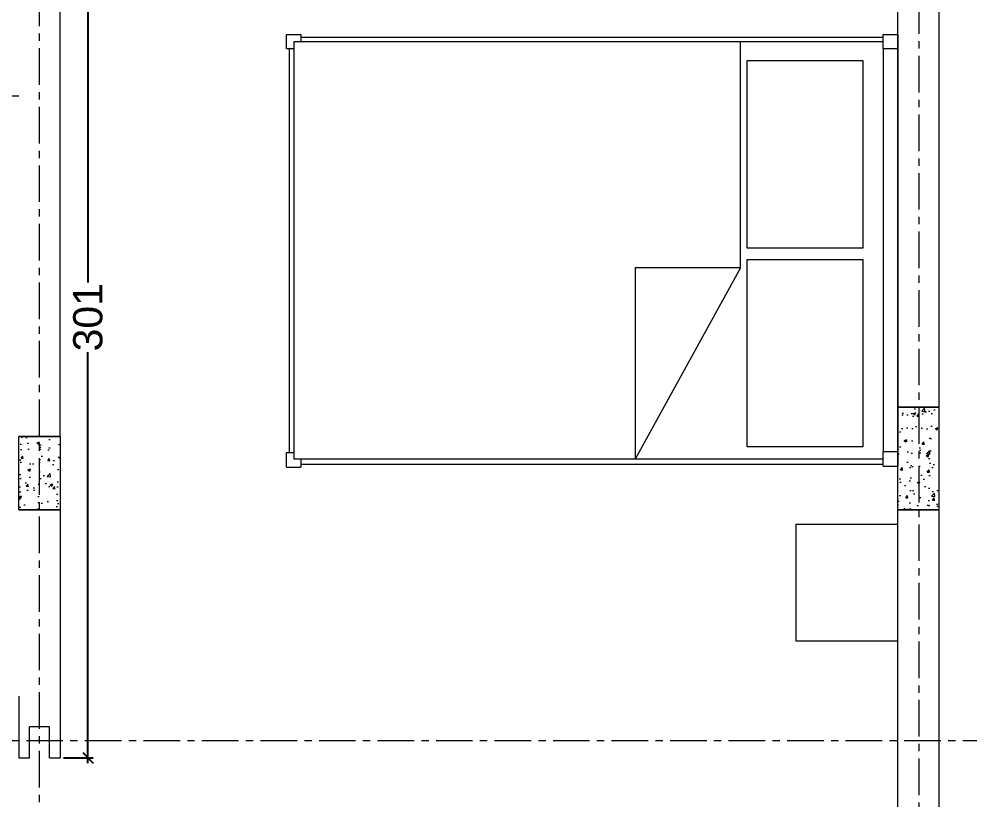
# Model space of a CAD drawing. Header units: centimetres. Extents: x 5667 to 17750, y 274 to 6203.
# Drawn here: x 8094.1 to 8418.8, y 874 to 1140.7 of the extents above; entities that cross this region are included whole.
import ezdxf

# ---------------------------------------------------------------- set-up
doc = ezdxf.new("R2010")
doc.units = ezdxf.units.CM
doc.header["$MEASUREMENT"] = 0
doc.linetypes.add('CENTERX2', pattern=[4, 2.5, -0.5, 0.5, -0.5])
doc.layers.get('0').update_dxf_attribs({"lineweight": 18})
for name, color, linetype, lineweight in [('A-FURN', 8, 'Continuous', 9), ('A-WALL-FULL', 7, 'Continuous', 20), ('G-ANNO-DIM', 3, 'Continuous', 9)]:
    doc.layers.add(name, color=color, linetype=linetype, lineweight=lineweight)
doc.styles.add('ARIAL', font='arial.ttf')
doc.dimstyles.new('TICK_36', dxfattribs={"dimtxt": 10, "dimasz": 3.6, "dimexe": 1.8, "dimexo": 1.2, "dimgap": 1.8, "dimtad": 0, "dimdec": 0, "dimzin": 0, "dimdsep": 46, "dimtxsty": 'ARIAL', "dimblk": 'OBLIQUE', "dimcen": 1.8, "dimdle": 1.8, "dimclrd": 256, "dimclrt": 256, "dimadec": 0, "dimazin": 0, "dimtfac": 1, "dimtdec": 0, "dimtmove": 1, "dimatfit": 3, "dimldrblk": 'OPEN90', "dimfxl": 1, "dimtolj": 1, "dimtzin": 0, "dimarcsym": 0})

# ---------------------------------------------------------------- blocks, each defined once
blk = doc.blocks.new('division')
at = {"linetype": 'CENTERX2', "ltscale": 5}
blk.add_line((0, 1474.86), (0, 19.33), dxfattribs=at)
at = {"linetype": 'CENTERX2', "ltscale": 5, "style": 'ARIAL'}
for p in [(-7.42, 1487.59), (-7.06, -6.48)]:
    blk.add_attdef('A', p, '', height=16, dxfattribs=at)
blk = doc.blocks.new('_Oblique')
at = {"color": 0, "linetype": 'ByBlock', "lineweight": -2}
blk.add_line((-0.5, -0.5), (0.5, 0.5), dxfattribs=at)
blk = doc.blocks.new('*D114')
at = {"layer": 'Defpoints', "color": 0, "transparency": 16777216}
for p in [(8408.54, 1189.33), (8408.54, 597.58), (8465.98, 597.58)]:
    blk.add_point(p, dxfattribs=at)
at = {"layer": 'G-ANNO-DIM', "color": 0, "lineweight": -2, "transparency": 16777216}
for p, q in [((8409.74, 1189.33), (8467.78, 1189.33)), ((8409.74, 597.58), (8467.78, 597.58))]:
    blk.add_line(p, q, dxfattribs=at)
at = {"layer": 'G-ANNO-DIM', "lineweight": -2, "transparency": 16777216}
for p, q in [((8465.98, 1191.13), (8465.98, 906.25)), ((8465.98, 595.78), (8465.98, 880.66))]:
    blk.add_line(p, q, dxfattribs=at)
at = {"layer": 'G-ANNO-DIM', "lineweight": -2, "transparency": 16777216, "xscale": 3.6, "yscale": 3.6, "zscale": 3.6}
for p, rotation in [((8465.98, 1189.33), 90), ((8465.98, 597.58), 270)]:
    blk.add_blockref('_Oblique', p, dxfattribs=dict(at, rotation=rotation))
at = {"layer": 'G-ANNO-DIM', "transparency": 16777216, "insert": (8465.98, 893.45), "char_height": 10, "attachment_point": 5, "rotation": 90, "style": 'ARIAL'}
blk.add_mtext('\\A1;592', dxfattribs=at)
blk = doc.blocks.new('_Open90')
at = {"color": 0, "linetype": 'ByBlock', "lineweight": -2}
for p, q in [((0, 0), (-1, 0)), ((-0.5, 0.5), (0, 0)), ((0, 0), (-0.5, -0.5))]:
    blk.add_line(p, q, dxfattribs=at)
blk = doc.blocks.new('*D115')
at = {"layer": 'Defpoints', "color": 0, "transparency": 16777216}
for p in [(8408.54, 1498.72), (8523.27, 1498.72), (8408.54, 597.58)]:
    blk.add_point(p, dxfattribs=at)
at = {"layer": 'G-ANNO-DIM', "lineweight": -2, "transparency": 16777216}
for p, q in [((8523.27, 1500.52), (8523.27, 1060.03)), ((8523.27, 595.78), (8523.27, 1036.27))]:
    blk.add_line(p, q, dxfattribs=at)
at = {"layer": 'G-ANNO-DIM', "color": 0, "lineweight": -2, "transparency": 16777216}
for p, q in [((8409.74, 1498.72), (8525.07, 1498.72)), ((8409.74, 597.58), (8525.07, 597.58))]:
    blk.add_line(p, q, dxfattribs=at)
at = {"layer": 'G-ANNO-DIM', "lineweight": -2, "transparency": 16777216, "xscale": 3.6, "yscale": 3.6, "zscale": 3.6}
for p, rotation in [((8523.27, 1498.72), 90), ((8523.27, 597.58), 270)]:
    blk.add_blockref('_Oblique', p, dxfattribs=dict(at, rotation=rotation))
at = {"layer": 'G-ANNO-DIM', "transparency": 16777216, "insert": (8523.27, 1048.15), "char_height": 10, "attachment_point": 5, "rotation": 90, "style": 'ARIAL'}
blk.add_mtext('\\A1;901', dxfattribs=at)
blk = doc.blocks.new('*D121')
at = {"layer": 'Defpoints', "color": 0, "transparency": 16777216}
for p in [(8108.16, 1189.33), (8108.16, 888.37), (8117.72, 888.37)]:
    blk.add_point(p, dxfattribs=at)
at = {"layer": 'G-ANNO-DIM', "color": 0, "lineweight": -2, "transparency": 16777216}
for p, q in [((8109.36, 1189.33), (8119.52, 1189.33)), ((8109.36, 888.37), (8119.52, 888.37))]:
    blk.add_line(p, q, dxfattribs=at)
at = {"layer": 'G-ANNO-DIM', "lineweight": -2, "transparency": 16777216}
for p, q in [((8117.72, 1191.13), (8117.72, 1050.73)), ((8117.72, 886.57), (8117.72, 1026.97))]:
    blk.add_line(p, q, dxfattribs=at)
at = {"layer": 'G-ANNO-DIM', "lineweight": -2, "transparency": 16777216, "xscale": 3.6, "yscale": 3.6, "zscale": 3.6}
for p, rotation in [((8117.72, 1189.33), 90), ((8117.72, 888.37), 270)]:
    blk.add_blockref('_Oblique', p, dxfattribs=dict(at, rotation=rotation))
at = {"layer": 'G-ANNO-DIM', "transparency": 16777216, "insert": (8117.72, 1038.85), "char_height": 10, "attachment_point": 5, "rotation": 90, "style": 'ARIAL'}
blk.add_mtext('\\A1;301', dxfattribs=at)

msp = doc.modelspace()

# ---------------------------------------------------------------- hatches: boundary and pattern name
at = {"layer": 'A-FURN'}
h = msp.add_hatch(dxfattribs=at)
h.set_pattern_fill('AR-CONC', color=256, scale=0.050063, style=0)
h.set_pattern_definition([(50, (11739.2144, 9323.7155), (9.120779, -0.7979644), [0.953707, -10.490779]), (355, (11739.214, 9323.715), (-1.764375, 9.56494), [0.762966, -8.392624]), (100.451, (11739.9745, 9323.649), (7.356437, 8.766932), [0.810526, -8.915786]), (46.1842, (11739.214, 9326.259), (13.57113, -2.10478), [1.43056, -15.73617]), (96.6356, (11740.345, 9326.083), (11.885256, 12.386957), [1.21579, -13.373679]), (351.184, (11739.214, 9326.259), (11.885275, 12.386936), [1.144449, -12.588935]), (21, (11740.486, 9325.623), (7.590352, -5.1197566), [0.953707, -10.490779]), (326, (11740.486, 9325.623), (3.094018, 9.221071), [0.762966, -8.392624]), (71.4514, (11741.1185, 9325.196), (10.684349, 4.1013344), [0.810526, -8.915786]), (37.5, (11739.2144, 9323.7155), (0.1546259, 4.2331103), [0, -8.2908948, 0, -8.5197845, 0, -8.4244138]), (7.5, (11739.2144, 9323.7155), (3.3452176, 5.0153773), [0, -4.8575488, 0, -8.1001534, 0, -3.2108143]), (327.5, (11736.3787, 9323.7155), (6.7881223, -0.2868002), [0, -3.179024, 0, -9.918555, 0, -13.1611597]), (317.5, (11735.107, 9323.7155), (7.4158462, 1.272936), [0, -4.1327313, 0, -6.586938, 0, -9.346331])])
h.paths.add_polyline_path([(8408.54, 1008.1), (8394.52, 1008.1), (8394.52, 973.05), (8408.54, 973.05)])
h = msp.add_hatch(dxfattribs=at)
h.set_pattern_fill('AR-CONC', color=256, scale=0.050063, style=0)
h.set_pattern_definition([(50, (10838.074, 9323.7155), (9.120779, -0.7979644), [0.953707, -10.490779]), (355, (10838.074, 9323.715), (-1.764375, 9.56494), [0.762966, -8.392624]), (100.451, (10838.834, 9323.649), (7.356437, 8.766932), [0.810526, -8.915786]), (46.1842, (10838.074, 9326.259), (13.57113, -2.10478), [1.43056, -15.73617]), (96.6356, (10839.205, 9326.083), (11.885256, 12.386957), [1.21579, -13.373679]), (351.184, (10838.074, 9326.259), (11.885275, 12.386936), [1.144449, -12.588935]), (21, (10839.345, 9325.623), (7.590352, -5.1197566), [0.953707, -10.490779]), (326, (10839.345, 9325.623), (3.094018, 9.221071), [0.762966, -8.392624]), (71.4514, (10839.978, 9325.196), (10.684349, 4.1013344), [0.810526, -8.915786]), (37.5, (10838.0737, 9323.7155), (0.1546259, 4.2331103), [0, -8.2908948, 0, -8.5197845, 0, -8.4244138]), (7.5, (10838.0737, 9323.7155), (3.3452176, 5.0153773), [0, -4.8575488, 0, -8.1001534, 0, -3.2108143]), (327.5, (10835.238, 9323.7155), (6.7881223, -0.2868002), [0, -3.179024, 0, -9.918555, 0, -13.1611597]), (317.5, (10833.9664, 9323.7155), (7.4158462, 1.272936), [0, -4.1327313, 0, -6.586938, 0, -9.346331])])
h.paths.add_polyline_path([(8094.14, 973.05), (8108.16, 973.05), (8108.16, 998.09), (8094.14, 998.09)])

# ---------------------------------------------------------------- linework, layer by layer
for p, q in [((8185.52, 1130.49), (8185.52, 1135.49)), ((8185.52, 1135.49), (8190.52, 1135.49)), ((8190.52, 1135.49), (8190.52, 1132.99)), ((8190.52, 1134.49), (8389.52, 1134.49)), ((8389.52, 1130.49), (8389.52, 1135.49)), ((8389.52, 1134.49), (8389.52, 1135.49)), ((8389.52, 1135.49), (8394.52, 1135.49)), ((8394.52, 1135.49), (8394.52, 988.02)), ((8188.19, 1130.49), (8185.52, 1130.49)), ((8186.52, 1130.49), (8186.52, 992.67)), ((8188.19, 990.33), (8188.19, 1132.99)), ((8188.19, 1132.99), (8389.52, 1132.99)), ((8340.69, 1055.68), (8340.69, 1132.99)), ((8394.52, 1130.49), (8389.52, 1130.49)), ((8389.52, 1130.49), (8389.52, 993.02)), ((8394.52, 1130.05), (8394.52, 1131.81)), ((8094.14, 1114.33), (8019.14, 1114.33)), ((8094.14, 1114.33), (8094.14, 1114.33)), ((8340.69, 1055.68), (8304.69, 1055.68)), ((8304.69, 1055.68), (8304.69, 990.33)), ((8340.69, 1055.68), (8304.69, 990.33)), ((8185.52, 987.67), (8185.52, 992.67)), ((8185.52, 992.67), (8188.19, 992.67)), ((8389.52, 990.33), (8188.19, 990.33)), ((8190.52, 990.33), (8190.52, 987.67)), ((8389.52, 993.02), (8394.52, 993.02)), ((8389.52, 988.02), (8389.52, 993.02)), ((8185.52, 987.67), (8190.52, 987.67)), ((8190.52, 988.67), (8389.52, 988.67)), ((8389.52, 988.02), (8394.52, 988.02)), ((8394.52, 968.02), (8359.68, 968.02)), ((8359.68, 968.02), (8359.68, 928.37)), ((8394.52, 928.37), (8394.52, 968.02)), ((8359.68, 928.37), (8394.52, 928.37))]:
    msp.add_line(p, q, dxfattribs=at)
for points in [[(8382.52, 1126.5), (8382.52, 1062.44), (8343.02, 1062.44), (8343.02, 1126.5)], [(8382.52, 1058.62), (8382.52, 994.55), (8343.02, 994.55), (8343.02, 1058.62)]]:
    msp.add_lwpolyline(points, close=True, dxfattribs=at)
at = {"layer": 'A-WALL-FULL'}
for p, q in [((8108.16, 998.09), (8108.16, 1178.31)), ((8394.52, 1108.23), (8394.52, 1148.28)), ((8408.54, 1148.28), (8408.54, 1108.23)), ((8394.52, 1068.18), (8394.52, 1108.23)), ((8408.54, 1108.23), (8408.54, 1068.18)), ((8394.52, 1028.12), (8394.52, 1068.18)), ((8408.54, 1068.18), (8408.54, 1028.12)), ((8394.52, 1008.1), (8394.52, 1028.12)), ((8408.54, 1028.12), (8408.54, 1008.1)), ((8408.54, 1008.1), (8394.52, 1008.1)), ((8108.16, 998.09), (8094.14, 998.09)), ((8108.16, 973.05), (8094.14, 973.05)), ((8108.16, 973.05), (8094.14, 973.05)), ((8094.14, 973.05), (8108.16, 973.05)), ((8103.15, 973.05), (8099.15, 973.05)), ((8108.16, 973.05), (8108.16, 888.37)), ((8394.52, 973.05), (8408.54, 973.05)), ((8394.52, 933), (8394.52, 973.05)), ((8408.54, 973.05), (8408.54, 933)), ((8394.52, 892.95), (8394.52, 933)), ((8408.54, 933), (8408.54, 892.95)), ((8094.14, 909.44), (8094.14, 888.37)), ((8097.71, 888.37), (8097.71, 898.91)), ((8104.59, 898.91), (8097.71, 898.91)), ((8104.59, 888.37), (8104.59, 898.91)), ((8394.52, 852.9), (8394.52, 892.95)), ((8408.54, 892.95), (8408.54, 852.9)), ((8094.14, 888.37), (8097.71, 888.37)), ((8104.59, 888.37), (8108.16, 888.37))]:
    msp.add_line(p, q, dxfattribs=at)
for points in [[(8394.52, 1008.1), (8408.54, 1008.1), (8408.54, 973.05), (8394.52, 973.05)], [(8094.14, 998.09), (8108.16, 998.09), (8108.16, 973.05), (8094.14, 973.05)]]:
    msp.add_lwpolyline(points, close=True, dxfattribs=at)
msp.add_point((8097.95, 973.05), dxfattribs=at)

# ---------------------------------------------------------------- block references
at = {"layer": 'G-ANNO-DIM', "linetype": 'CENTERX2', "ltscale": 5}
for p in [(8101.08, 295.88), (8401.65, 293.25)]:
    msp.add_blockref('division', p, dxfattribs=at)
at = {"layer": 'G-ANNO-DIM', "linetype": 'CENTERX2', "ltscale": 5, "rotation": 90}
msp.add_blockref('division', (8711.54, 894.3), dxfattribs=at)

# ---------------------------------------------------------------- dimensions: what is measured, and where the dimension line sits
at = {"layer": 'G-ANNO-DIM'}
for base, p1, p2, picture, middle in [((8523.27, 1498.72), (8408.54, 597.58), (8408.54, 1498.72), '*D115', (8523.27, 1048.15)), ((8117.72, 888.37), (8108.16, 1189.33), (8108.16, 888.37), '*D121', (8117.72, 1038.85)), ((8465.98, 597.58), (8408.54, 1189.33), (8408.54, 597.58), '*D114', (8465.98, 893.45))]:
    dim = msp.add_linear_dim(base=base, p1=p1, p2=p2, angle=90, dimstyle='TICK_36', dxfattribs=at)
    dim.commit()
    dim.dimension.update_dxf_attribs({"geometry": picture, "text_midpoint": middle})

doc.saveas('drawing.dxf')
